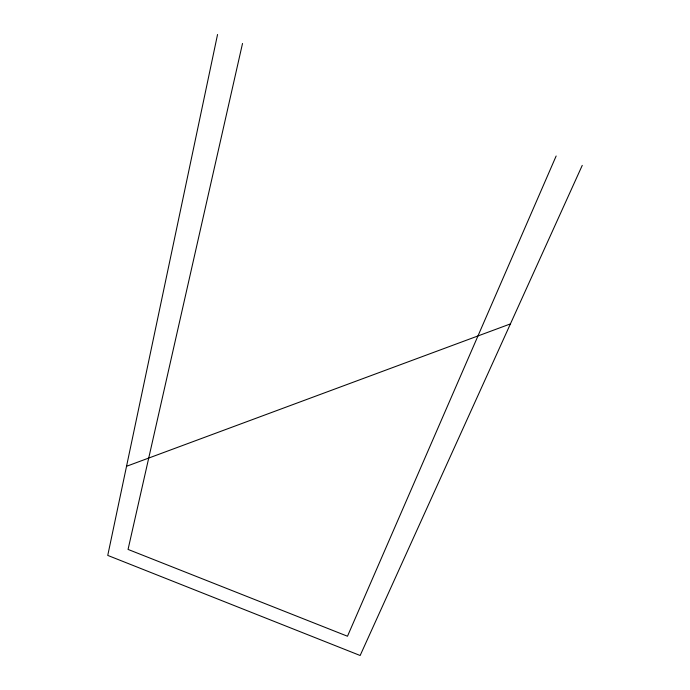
<?xml version="1.0" encoding="UTF-8"?>
<svg xmlns="http://www.w3.org/2000/svg" width="690" height="690" viewBox="0 0 690 690"><rect width="100%" height="100%" fill="white"/><g stroke="black" fill="none" stroke-linecap="round" stroke-linejoin="round"><path stroke-width="1.03" d="M217.548 34.5L107.752 555.407L360.146 655.5L582.248 165.384M242.518 43.461L128.055 549.421L347.484 636.232L556.149 156.009M126.529 466.293L510.41 323.912"/></g></svg>
